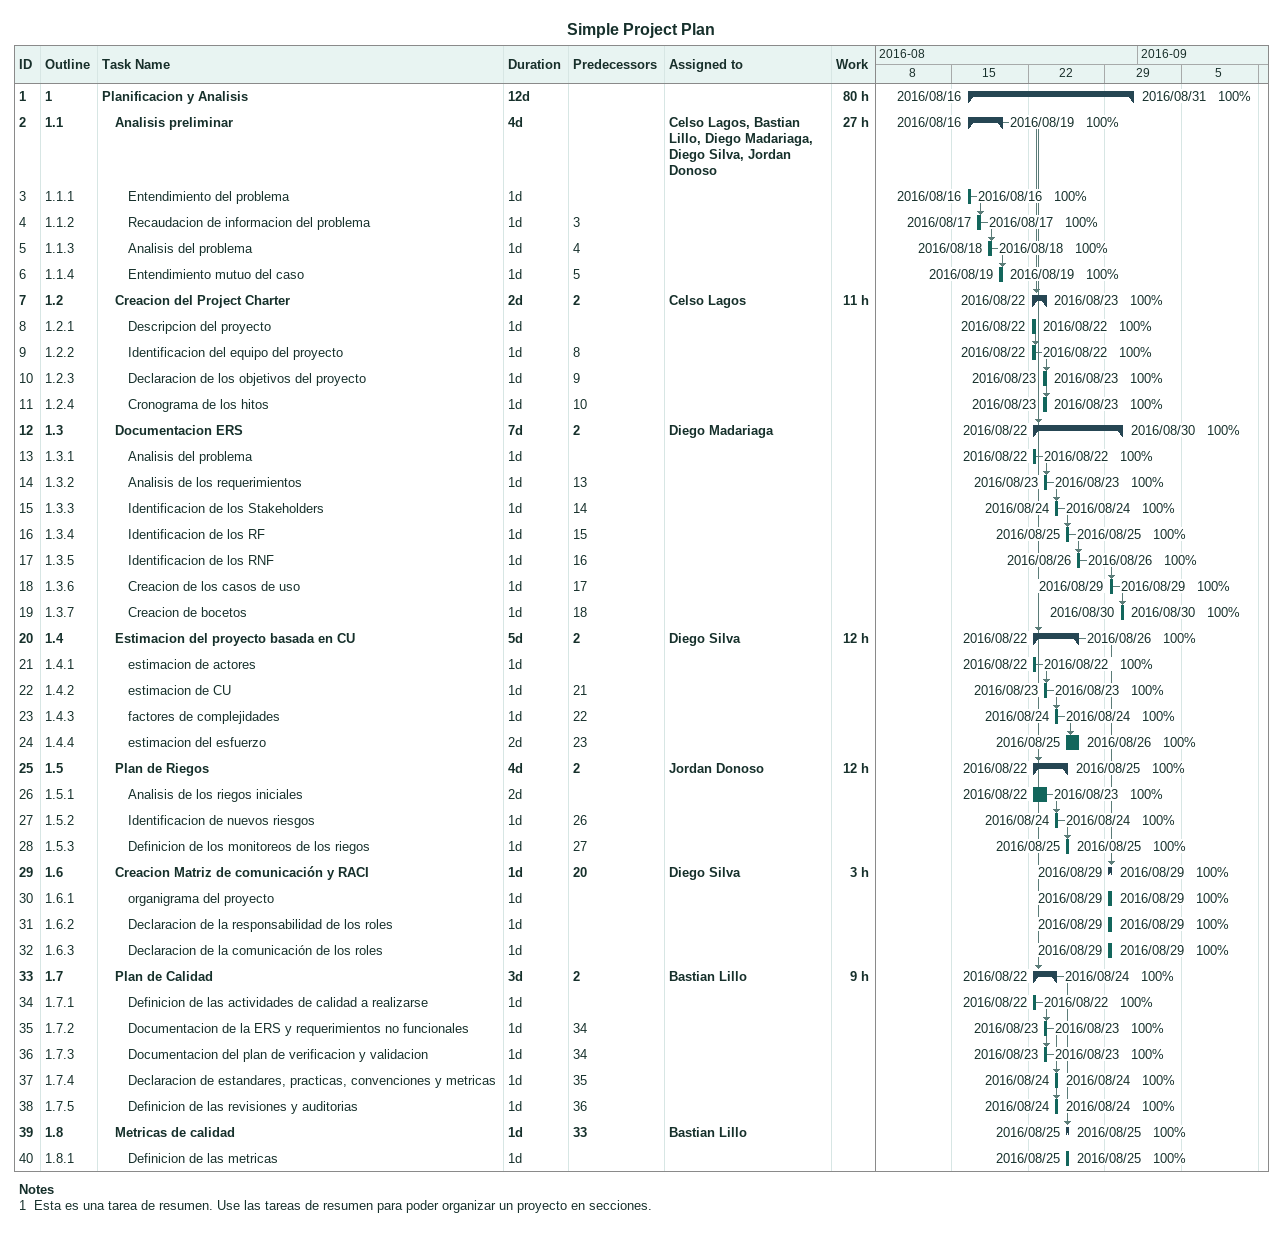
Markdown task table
Simple Project Plan

| ID | WBS | Task | Duration | Start | Finish | Predecessors | Resources | % complete | Work (h) |
|---|---|---|---|---|---|---|---|---|---|
| 1 | 1 | **Planificacion y Analisis** | 12d | 2016-08-16 | 2016-08-31 |  |  | 100 | 80 |
| 2 | 1.1 | **Analisis preliminar** | 4d | 2016-08-16 | 2016-08-19 |  | Celso Lagos, Bastian Lillo, Diego Madariaga, Diego Silva, Jordan Donoso | 100 | 27 |
| 3 | 1.1.1 | Entendimiento del problema | 1d | 2016-08-16 | 2016-08-16 |  |  | 100 |  |
| 4 | 1.1.2 | Recaudacion de informacion del problema | 1d | 2016-08-17 | 2016-08-17 | 3 |  | 100 |  |
| 5 | 1.1.3 | Analisis del problema | 1d | 2016-08-18 | 2016-08-18 | 4 |  | 100 |  |
| 6 | 1.1.4 | Entendimiento mutuo del caso | 1d | 2016-08-19 | 2016-08-19 | 5 |  | 100 |  |
| 7 | 1.2 | **Creacion del Project Charter** | 2d | 2016-08-22 | 2016-08-23 | 2 | Celso Lagos | 100 | 11 |
| 8 | 1.2.1 | Descripcion del proyecto | 1d | 2016-08-22 | 2016-08-22 |  |  | 100 |  |
| 9 | 1.2.2 | Identificacion del equipo del proyecto | 1d | 2016-08-22 | 2016-08-22 | 8 |  | 100 |  |
| 10 | 1.2.3 | Declaracion de los objetivos del proyecto | 1d | 2016-08-23 | 2016-08-23 | 9 |  | 100 |  |
| 11 | 1.2.4 | Cronograma de los hitos | 1d | 2016-08-23 | 2016-08-23 | 10 |  | 100 |  |
| 12 | 1.3 | **Documentacion ERS** | 7d | 2016-08-22 | 2016-08-30 | 2 | Diego Madariaga | 100 |  |
| 13 | 1.3.1 | Analisis del problema | 1d | 2016-08-22 | 2016-08-22 |  |  | 100 |  |
| 14 | 1.3.2 | Analisis de los requerimientos | 1d | 2016-08-23 | 2016-08-23 | 13 |  | 100 |  |
| 15 | 1.3.3 | Identificacion de los Stakeholders | 1d | 2016-08-24 | 2016-08-24 | 14 |  | 100 |  |
| 16 | 1.3.4 | Identificacion de los RF | 1d | 2016-08-25 | 2016-08-25 | 15 |  | 100 |  |
| 17 | 1.3.5 | Identificacion de los RNF | 1d | 2016-08-26 | 2016-08-26 | 16 |  | 100 |  |
| 18 | 1.3.6 | Creacion de los casos de uso | 1d | 2016-08-29 | 2016-08-29 | 17 |  | 100 |  |
| 19 | 1.3.7 | Creacion de bocetos | 1d | 2016-08-30 | 2016-08-30 | 18 |  | 100 |  |
| 20 | 1.4 | **Estimacion del proyecto basada en CU** | 5d | 2016-08-22 | 2016-08-26 | 2 | Diego Silva | 100 | 12 |
| 21 | 1.4.1 | estimacion de actores | 1d | 2016-08-22 | 2016-08-22 |  |  | 100 |  |
| 22 | 1.4.2 | estimacion de CU | 1d | 2016-08-23 | 2016-08-23 | 21 |  | 100 |  |
| 23 | 1.4.3 | factores de complejidades | 1d | 2016-08-24 | 2016-08-24 | 22 |  | 100 |  |
| 24 | 1.4.4 | estimacion del esfuerzo | 2d | 2016-08-25 | 2016-08-26 | 23 |  | 100 |  |
| 25 | 1.5 | **Plan de Riegos** | 4d | 2016-08-22 | 2016-08-25 | 2 | Jordan Donoso | 100 | 12 |
| 26 | 1.5.1 | Analisis de los riegos iniciales | 2d | 2016-08-22 | 2016-08-23 |  |  | 100 |  |
| 27 | 1.5.2 | Identificacion de nuevos riesgos | 1d | 2016-08-24 | 2016-08-24 | 26 |  | 100 |  |
| 28 | 1.5.3 | Definicion de los monitoreos de los riegos | 1d | 2016-08-25 | 2016-08-25 | 27 |  | 100 |  |
| 29 | 1.6 | **Creacion Matriz de comunicación y RACI** | 1d | 2016-08-29 | 2016-08-29 | 20 | Diego Silva | 100 | 3 |
| 30 | 1.6.1 | organigrama del proyecto | 1d | 2016-08-29 | 2016-08-29 |  |  | 100 |  |
| 31 | 1.6.2 | Declaracion de la responsabilidad de los roles | 1d | 2016-08-29 | 2016-08-29 |  |  | 100 |  |
| 32 | 1.6.3 | Declaracion de la comunicación de los roles | 1d | 2016-08-29 | 2016-08-29 |  |  | 100 |  |
| 33 | 1.7 | **Plan de Calidad** | 3d | 2016-08-22 | 2016-08-24 | 2 | Bastian Lillo | 100 | 9 |
| 34 | 1.7.1 | Definicion de las actividades de calidad a realizarse | 1d | 2016-08-22 | 2016-08-22 |  |  | 100 |  |
| 35 | 1.7.2 | Documentacion de la ERS y requerimientos no funcionales | 1d | 2016-08-23 | 2016-08-23 | 34 |  | 100 |  |
| 36 | 1.7.3 | Documentacion del plan de verificacion y validacion | 1d | 2016-08-23 | 2016-08-23 | 34 |  | 100 |  |
| 37 | 1.7.4 | Declaracion de estandares, practicas, convenciones y metricas | 1d | 2016-08-24 | 2016-08-24 | 35 |  | 100 |  |
| 38 | 1.7.5 | Definicion de las revisiones y auditorias | 1d | 2016-08-24 | 2016-08-24 | 36 |  | 100 |  |
| 39 | 1.8 | **Metricas de calidad** | 1d | 2016-08-25 | 2016-08-25 | 33 | Bastian Lillo | 100 |  |
| 40 | 1.8.1 | Definicion de las metricas | 1d | 2016-08-25 | 2016-08-25 |  |  | 100 |  |

Notes
- 1: Esta es una tarea de resumen. Use las tareas de resumen para poder organizar un proyecto en secciones.
